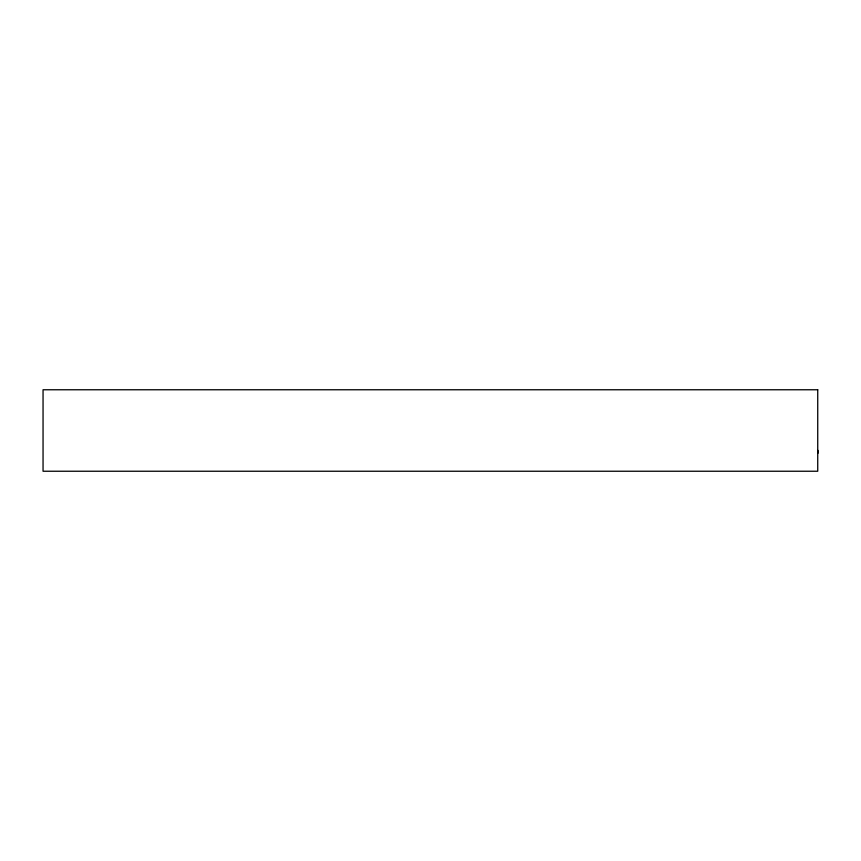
<?xml version="1.0" encoding="UTF-8"?>
<svg xmlns="http://www.w3.org/2000/svg" width="861" height="861" viewBox="0 0 861 861"><rect width="100%" height="100%" fill="white"/><g stroke="black" fill="none" stroke-linecap="round" stroke-linejoin="round"><path stroke-width="1.29" d="M817.95 450.4L817.95 453.306M817.735 389.764L43.05 389.764L43.05 471.236L817.735 471.236L817.735 389.764"/></g></svg>
